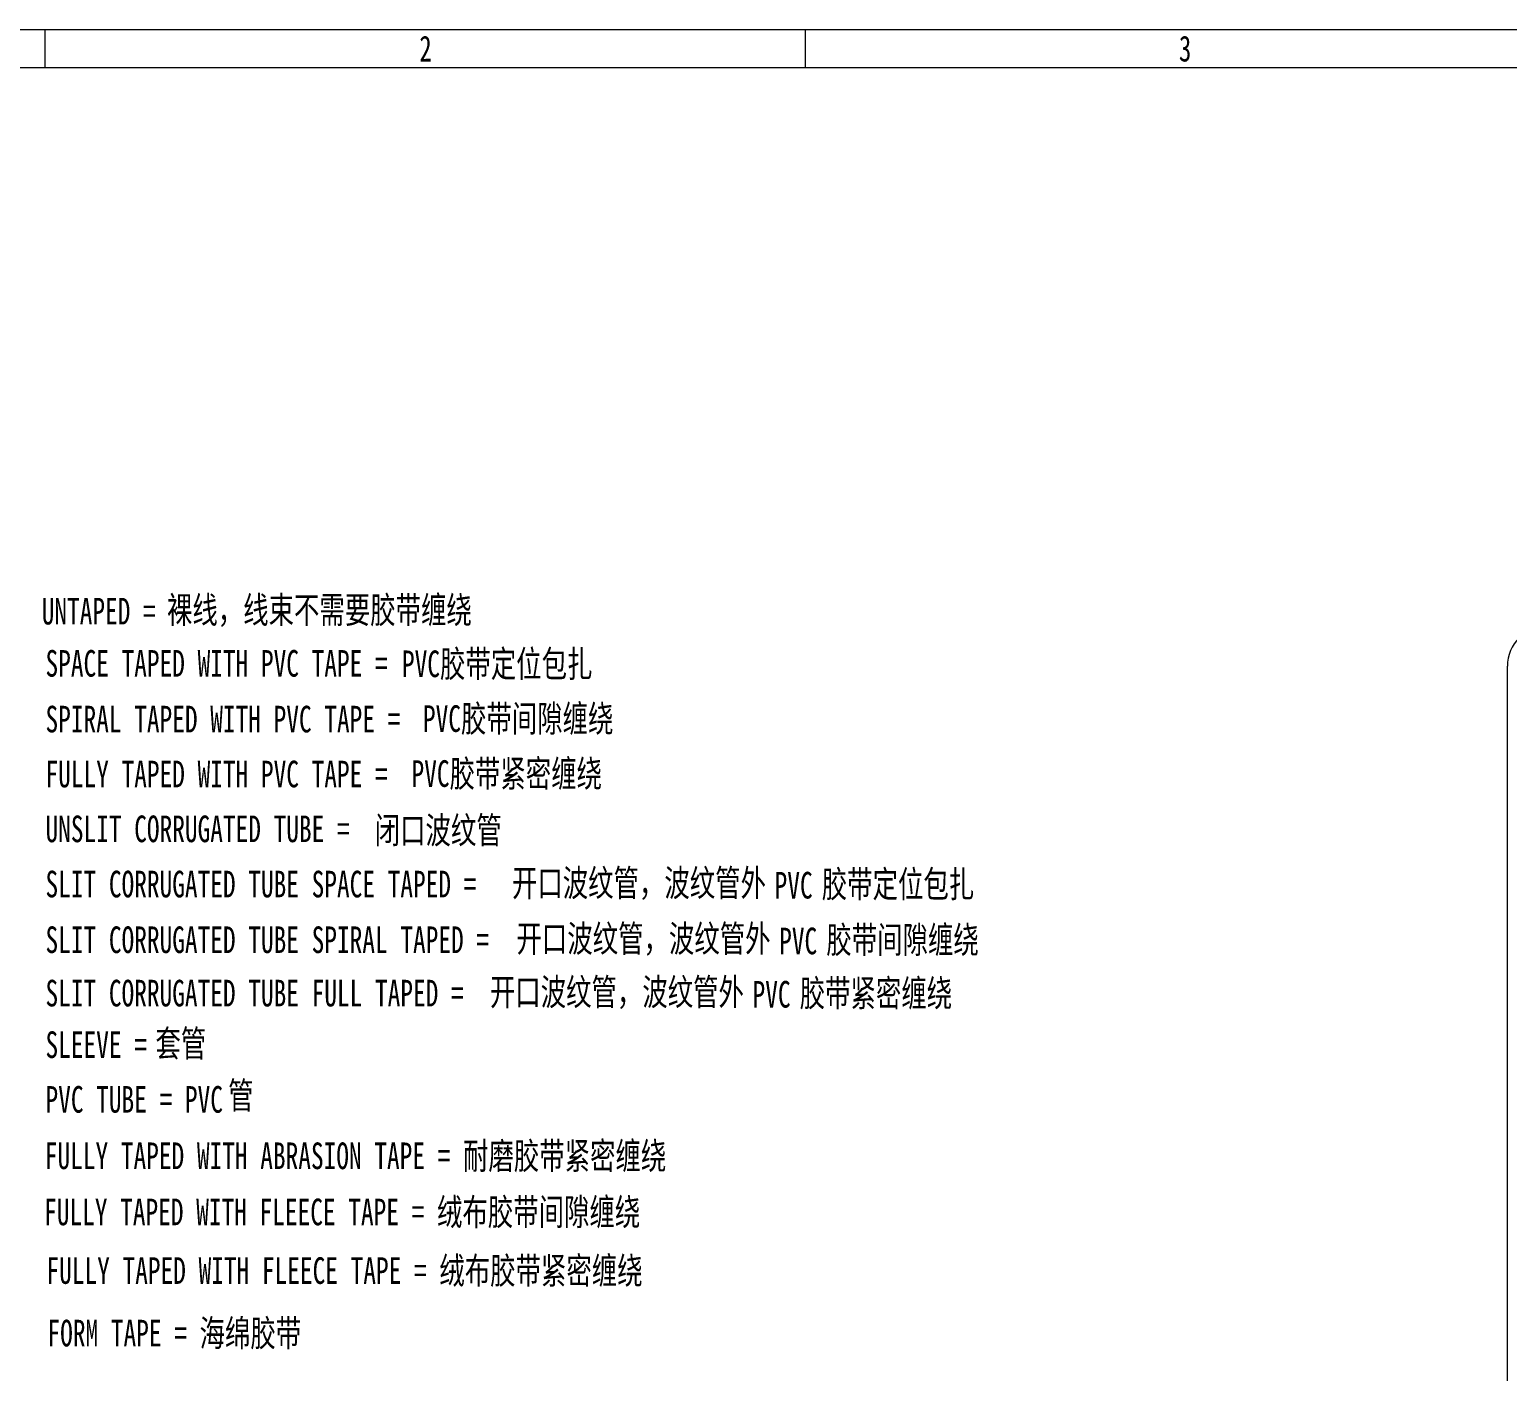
# Model space of a CAD drawing. Header units: inches. Extents: x 47316 to 59086, y 3141 to 11743.
# Drawn here: x 50365.9 to 50560.2, y 10107.6 to 10284.1 of the extents above; entities that cross this region are included whole.
import ezdxf

# ---------------------------------------------------------------- set-up
doc = ezdxf.new("R2010")
doc.units = ezdxf.units.IN
doc.header["$MEASUREMENT"] = 0
doc.styles.add('MtX_FangSong_GB2312', font='')
doc.styles.add('仿宋GB2312', font='仿宋_GB2312.ttf', dxfattribs={"height": 3.5})
doc.styles.get('MtX_FangSong_GB2312').set_extended_font_data('FangSong_GB2312')

msp = doc.modelspace()

# ---------------------------------------------------------------- linework, layer by layer
at = {"color": 0, "lineweight": 15}
for p, q in [((50267.93, 10284.08), (57267.93, 10284.08)), ((50367.93, 10279.08), (50367.93, 10284.08)), ((50467.93, 10279.08), (50467.93, 10284.08)), ((50267.93, 10279.08), (57367.93, 10279.08))]:
    msp.add_line(p, q, dxfattribs=at)
at = {"color": 0, "linetype": 'Continuous', "lineweight": 15}
msp.add_line((50560.23, 9939.58), (50560.23, 10200.36), dxfattribs=at)
msp.add_arc((50565.52, 10200.36), 5.29, 90, 180, dxfattribs=at)

# ---------------------------------------------------------------- texts
at = {"color": 0, "lineweight": 15, "width": 0.7}
for s, height, style, p in [('2', 3.4, 'MtX_FangSong_GB2312', (50417.13, 10279.88)), ('3', 3.4, 'MtX_FangSong_GB2312', (50517.03, 10279.88)), ('UNTAPED = ', 3.5, '仿宋GB2312', (50367.46, 10205.86)), ('裸线，线束不需要胶带缠绕', 3.5, '仿宋GB2312', (50383.93, 10206.03)), ('SPACE TAPED WITH PVC TAPE = ', 3.5, '仿宋GB2312', (50367.96, 10199)), ('PVC胶带定位包扎', 3.5, '仿宋GB2312', (50414.84, 10198.94)), ('SPIRAL TAPED WITH PVC TAPE = ', 3.5, '仿宋GB2312', (50367.96, 10191.67)), ('PVC胶带间隙缠绕', 3.5, '仿宋GB2312', (50417.6, 10191.74)), ('FULLY TAPED WITH PVC TAPE = ', 3.5, '仿宋GB2312', (50367.96, 10184.45)), ('PVC胶带紧密缠绕', 3.5, '仿宋GB2312', (50416.1, 10184.51)), ('闭口波纹管', 3.5, '仿宋GB2312', (50411.25, 10177.06)), ('UNSLIT CORRUGATED TUBE = ', 3.5, '仿宋GB2312', (50367.96, 10177.24)), ('SLIT CORRUGATED TUBE SPACE TAPED = ', 3.5, '仿宋GB2312', (50367.96, 10169.98)), ('开口波纹管，波纹管外', 3.5, '仿宋GB2312', (50429.3, 10170.13)), ('PVC', 3.5, '仿宋GB2312', (50463.85, 10169.83)), ('胶带定位包扎', 3.5, '仿宋GB2312', (50470.05, 10169.98)), ('SLIT CORRUGATED TUBE SPIRAL TAPED = ', 3.5, '仿宋GB2312', (50367.96, 10162.66)), ('开口波纹管，波纹管外', 3.5, '仿宋GB2312', (50429.9, 10162.81)), ('PVC', 3.5, '仿宋GB2312', (50464.45, 10162.5)), ('胶带间隙缠绕', 3.5, '仿宋GB2312', (50470.65, 10162.66)), ('开口波纹管，波纹管外', 3.5, '仿宋GB2312', (50426.4, 10155.79)), ('胶带紧密缠绕', 3.5, '仿宋GB2312', (50467.15, 10155.64)), ('SLIT CORRUGATED TUBE FULL TAPED = ', 3.5, '仿宋GB2312', (50367.96, 10155.64)), ('PVC', 3.5, '仿宋GB2312', (50460.95, 10155.49)), ('SLEEVE = ', 3.5, '仿宋GB2312', (50367.96, 10148.86)), ('套管', 3.5, '仿宋GB2312', (50382.42, 10149.02)), ('管', 3.5, '仿宋GB2312', (50391.98, 10142.19)), ('PVC TUBE = PVC', 3.5, '仿宋GB2312', (50367.96, 10141.67)), ('FULLY TAPED WITH ABRASION TAPE = 耐磨胶带紧密缠绕', 3.5, '仿宋GB2312', (50367.87, 10134.25)), ('FULLY TAPED WITH FLEECE TAPE = 绒布胶带间隙缠绕', 3.5, '仿宋GB2312', (50367.78, 10126.87)), ('FULLY TAPED WITH FLEECE TAPE = 绒布胶带紧密缠绕', 3.5, '仿宋GB2312', (50368.09, 10119.16)), ('FORM TAPE = 海绵胶带', 3.5, '仿宋GB2312', (50368.22, 10110.94))]:
    msp.add_text(s, height=height, dxfattribs=dict(at, style=style)).set_placement(p)

doc.saveas('drawing.dxf')
